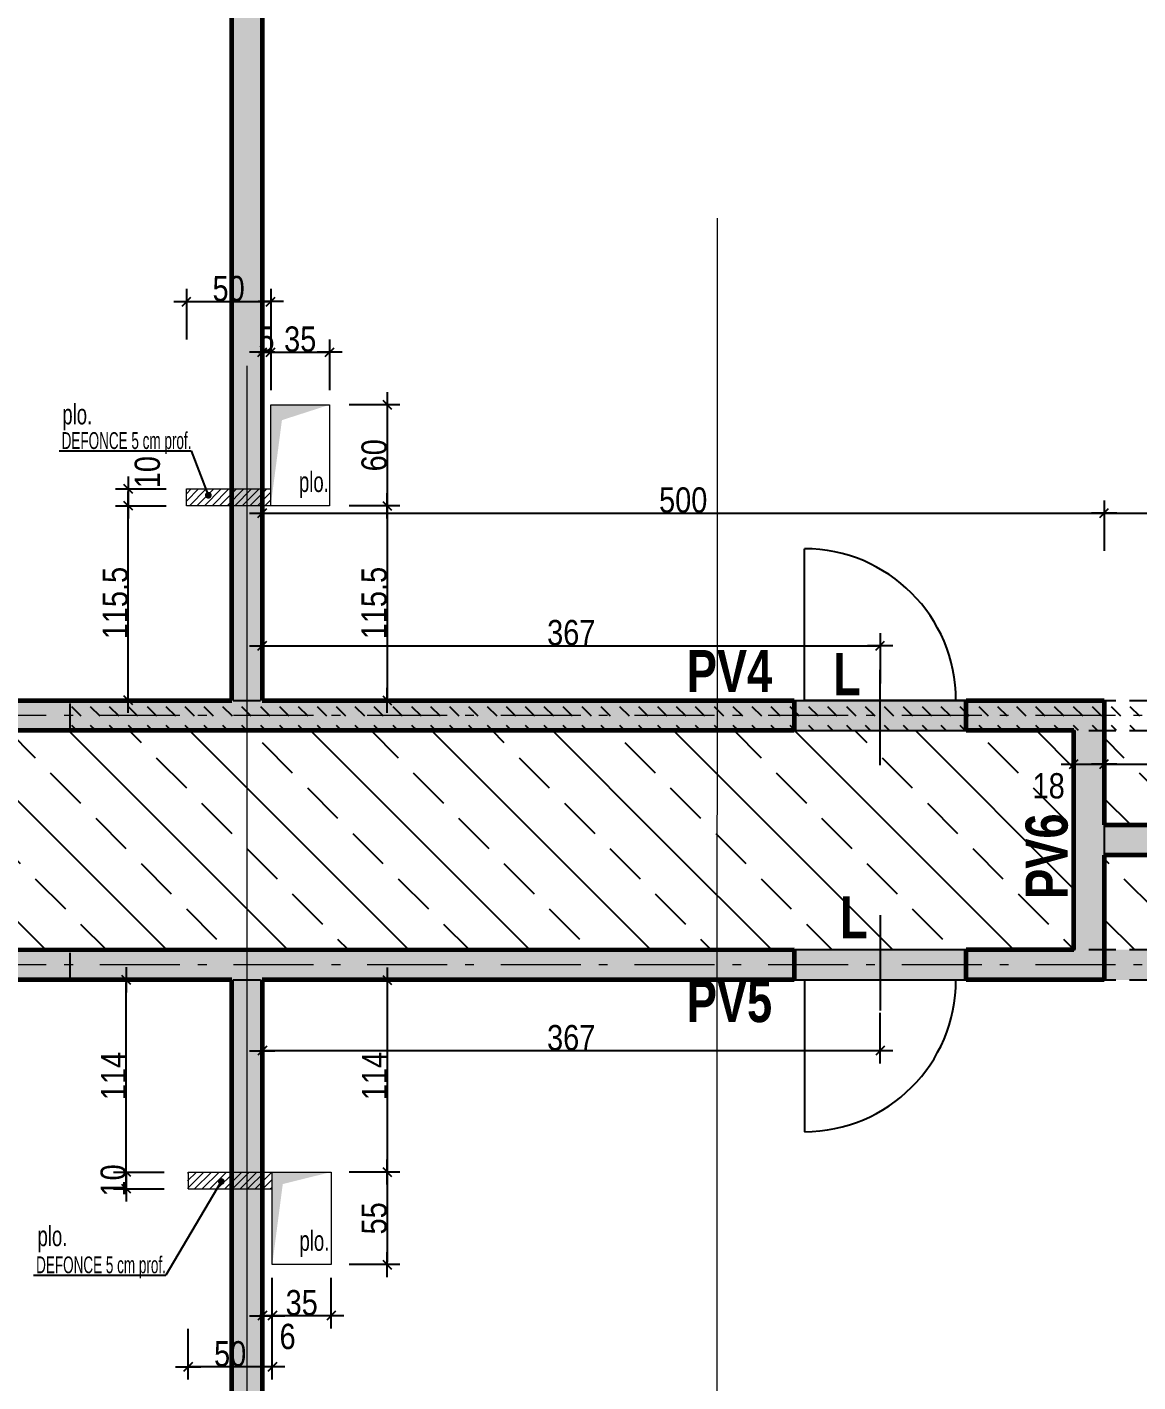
# Model space of a CAD drawing. Header units: centimetres. Extents: x 13865 to 22908, y -23237 to -19037.
# Drawn here: x 20515 to 21175, y -21573 to -20768 of the extents above; entities that cross this region are included whole.
import ezdxf
from ezdxf.enums import TextEntityAlignment as Align

# ---------------------------------------------------------------- set-up
doc = ezdxf.new("R2010")
doc.units = ezdxf.units.CM
doc.header["$LTSCALE"] = 25.4
doc.header["$PDMODE"] = 1
doc.header["$PDSIZE"] = -2
for name, pattern in [('CACHEX2', [19.05, 12.7, -6.35]), ('Style de ligne -6', [1.04164, 0.625, -0.20828, 0.06943, -0.13893]), ('TIRETPTX2', [50.8, 25.4, -12.7, 0, -12.7])]:
    doc.linetypes.add(name, pattern=pattern)
for name, color, linetype in [('01_cote_gen', 4, 'Continuous'), ('01_linteaux', 2, 'Continuous'), ('01_murs_sup', 2, 'CACHEX2'), ('01_poch_murs', 253, 'Continuous'), ('01_poch_poteaux', 250, 'Continuous'), ('01_texte', 230, 'Continuous'), ('AA_COTES', 2, 'Continuous')]:
    doc.layers.add(name, color=color, linetype=linetype)
for name, color, linetype, lineweight in [('01_murs_coup', 5, 'Continuous', 60), ('01_résv', 32, 'Continuous', 9), ('01_tram_axes', 2, 'TIRETPTX2', 9), ('B Général', 7, 'Continuous', 5)]:
    doc.layers.add(name, color=color, linetype=linetype, lineweight=lineweight)
doc.styles.add('ARIAL NA', font='ARIALN.TTF')
doc.styles.add('impact', font='impact.ttf')
doc.styles.add('STYLE2', font='ARIALN.TTF')
doc.dimstyles.new('JB50', dxfattribs={"dimscale": 0.1, "dimtxt": 150, "dimasz": 15, "dimexe": 0.1, "dimexo": 0.1, "dimgap": 0.09, "dimtad": 1, "dimdec": 1, "dimdsep": 46, "dimtxsty": 'STYLE2', "dimblk1": 'BOND_G', "dimblk2": 'BOND_D', "dimsah": 1, "dimcen": 1.5, "dimdle": 0.01, "dimse1": 1, "dimse2": 1, "dimclrd": 4, "dimclre": 2, "dimclrt": 6, "dimazin": 2, "dimtfac": 2.333333, "dimtdec": 1, "dimtix": 1, "dimtmove": 2, "dimatfit": 3, "dimldrblk": 'BOND_G', "dimfxl": 1, "dimtolj": 1, "dimtzin": 0, "dimarcsym": 0})
pattern_1 = [(135, (-19639.6114, -6382.543), (-11.2253202, 9e-16), [7.9375, -7.9375])]

# ---------------------------------------------------------------- blocks, each defined once
blk = doc.blocks.new('BOND_G')
at = {"layer": 'AA_COTES', "color": 0}
for p, q in [((0, -5), (0, 15)), ((5, 0), (-5, 0)), ((1.77, 1.77), (-1.77, -1.77))]:
    blk.add_line(p, q, dxfattribs=at)
blk = doc.blocks.new('BOND_D')
at = {"layer": 'AA_COTES', "color": 0}
for p, q in [((5, 0), (-5, 0)), ((-1.77, -1.77), (1.77, 1.77)), ((0, 5), (0, -15))]:
    blk.add_line(p, q, dxfattribs=at)
blk = doc.blocks.new('*D110')
at = {"layer": '01_cote_gen', "color": 4, "lineweight": -2, "transparency": 16777216}
blk.add_line((20656.08, -21135.67), (21020.03, -21135.67), dxfattribs=at)
at = {"layer": 'Defpoints', "color": 0, "transparency": 16777216}
for p in [(20654.58, -21136.1), (21021.53, -21135.67), (21021.53, -21150)]:
    blk.add_point(p, dxfattribs=at)
at = {"layer": '01_cote_gen', "color": 4, "lineweight": -2, "transparency": 16777216, "xscale": 1.5, "yscale": 1.5, "zscale": 1.5, "rotation": 180}
blk.add_blockref('BOND_G', (20654.58, -21135.67), dxfattribs=at)
at = {"layer": '01_cote_gen', "color": 4, "lineweight": -2, "transparency": 16777216, "xscale": 1.5, "yscale": 1.5, "zscale": 1.5}
blk.add_blockref('BOND_D', (21021.53, -21135.67), dxfattribs=at)
at = {"layer": '01_cote_gen', "color": 6, "transparency": 16777216, "insert": (20838.06, -21128), "char_height": 15, "attachment_point": 5, "style": 'STYLE2'}
blk.add_mtext('\\A1;367', dxfattribs=at)
blk = doc.blocks.new('*D111')
at = {"layer": '01_cote_gen', "color": 4, "lineweight": -2, "transparency": 16777216}
blk.add_line((20656.07, -21056.95), (21153.03, -21056.95), dxfattribs=at)
at = {"layer": 'Defpoints', "color": 0, "transparency": 16777216}
for p in [(21154.53, -21056.95), (20654.57, -21086.15), (21154.53, -21168.1)]:
    blk.add_point(p, dxfattribs=at)
at = {"layer": '01_cote_gen', "color": 4, "lineweight": -2, "transparency": 16777216, "xscale": 1.5, "yscale": 1.5, "zscale": 1.5, "rotation": 180}
blk.add_blockref('BOND_G', (20654.57, -21056.95), dxfattribs=at)
at = {"layer": '01_cote_gen', "color": 4, "lineweight": -2, "transparency": 16777216, "xscale": 1.5, "yscale": 1.5, "zscale": 1.5}
blk.add_blockref('BOND_D', (21154.53, -21056.95), dxfattribs=at)
at = {"layer": '01_cote_gen', "color": 6, "transparency": 16777216, "insert": (20904.55, -21049.28), "char_height": 15, "attachment_point": 5, "style": 'STYLE2'}
blk.add_mtext('\\A1;500', dxfattribs=at)
blk = doc.blocks.new('*D112')
at = {"layer": '01_cote_gen', "color": 4, "lineweight": -2, "transparency": 16777216}
blk.add_line((21156.03, -21056.95), (21462.03, -21056.95), dxfattribs=at)
at = {"layer": 'Defpoints', "color": 0, "transparency": 16777216}
for p in [(21463.53, -21056.95), (21154.53, -21072.77), (21463.53, -21072.77)]:
    blk.add_point(p, dxfattribs=at)
at = {"layer": '01_cote_gen', "color": 4, "lineweight": -2, "transparency": 16777216, "xscale": 1.5, "yscale": 1.5, "zscale": 1.5, "rotation": 180}
blk.add_blockref('BOND_G', (21154.53, -21056.95), dxfattribs=at)
at = {"layer": '01_cote_gen', "color": 4, "lineweight": -2, "transparency": 16777216, "xscale": 1.5, "yscale": 1.5, "zscale": 1.5}
blk.add_blockref('BOND_D', (21463.53, -21056.95), dxfattribs=at)
at = {"layer": '01_cote_gen', "color": 6, "transparency": 16777216, "insert": (21309.03, -21049.28), "char_height": 15, "attachment_point": 5, "style": 'STYLE2'}
blk.add_mtext('\\A1;309', dxfattribs=at)
blk = doc.blocks.new('*D126')
at = {"layer": '01_cote_gen', "color": 4, "lineweight": -2, "transparency": 16777216}
blk.add_line((21020.03, -21376.11), (20656.03, -21376.11), dxfattribs=at)
at = {"layer": 'Defpoints', "color": 0, "transparency": 16777216}
for p in [(21021.53, -21352.25), (20654.53, -21364.52), (20654.53, -21376.11)]:
    blk.add_point(p, dxfattribs=at)
at = {"layer": '01_cote_gen', "color": 4, "lineweight": -2, "transparency": 16777216, "xscale": 1.5, "yscale": 1.5, "zscale": 1.5, "rotation": 180}
blk.add_blockref('BOND_D', (20654.53, -21376.11), dxfattribs=at)
at = {"layer": '01_cote_gen', "color": 4, "lineweight": -2, "transparency": 16777216, "xscale": 1.5, "yscale": 1.5, "zscale": 1.5}
blk.add_blockref('BOND_G', (21021.53, -21376.11), dxfattribs=at)
at = {"layer": '01_cote_gen', "color": 6, "transparency": 16777216, "insert": (20838.03, -21368.44), "char_height": 15, "attachment_point": 5, "style": 'STYLE2'}
blk.add_mtext('\\A1;367', dxfattribs=at)
blk = doc.blocks.new('*D144')
at = {"layer": '01_cote_gen', "color": 4, "lineweight": -2, "transparency": 16777216}
blk.add_line((21340.36, -21169.6), (21340.36, -21240.6), dxfattribs=at)
at = {"layer": 'Defpoints', "color": 0, "transparency": 16777216}
for p in [(21097.16, -21168.1), (21161.91, -21242.1), (21340.36, -21242.1)]:
    blk.add_point(p, dxfattribs=at)
at = {"layer": '01_cote_gen', "color": 4, "lineweight": -2, "transparency": 16777216, "xscale": 1.5, "yscale": 1.5, "zscale": 1.5}
for name, p, rotation in [('BOND_G', (21340.36, -21168.1), 90), ('BOND_D', (21340.36, -21242.1), 270)]:
    blk.add_blockref(name, p, dxfattribs=dict(at, rotation=rotation))
at = {"layer": '01_cote_gen', "color": 6, "transparency": 16777216, "insert": (21332.85, -21205.1), "char_height": 15, "attachment_point": 5, "rotation": 90, "style": 'STYLE2'}
blk.add_mtext('\\A1;74', dxfattribs=at)
blk = doc.blocks.new('*D145')
at = {"layer": '01_cote_gen', "color": 4, "lineweight": -2, "transparency": 16777216}
blk.add_line((21340.36, -21261.6), (21340.36, -21332.6), dxfattribs=at)
at = {"layer": 'Defpoints', "color": 0, "transparency": 16777216}
for p in [(21170.59, -21260.1), (21109.08, -21334.1), (21340.36, -21334.1)]:
    blk.add_point(p, dxfattribs=at)
at = {"layer": '01_cote_gen', "color": 4, "lineweight": -2, "transparency": 16777216, "xscale": 1.5, "yscale": 1.5, "zscale": 1.5}
for name, p, rotation in [('BOND_G', (21340.36, -21260.1), 90), ('BOND_D', (21340.36, -21334.1), 270)]:
    blk.add_blockref(name, p, dxfattribs=dict(at, rotation=rotation))
at = {"layer": '01_cote_gen', "color": 6, "transparency": 16777216, "insert": (21332.85, -21297.1), "char_height": 15, "attachment_point": 5, "rotation": 90, "style": 'STYLE2'}
blk.add_mtext('\\A1;74', dxfattribs=at)
blk = doc.blocks.new('*D179')
at = {"layer": '01_résv', "color": 4, "lineweight": -2, "transparency": 16777216}
blk.add_line((20728.76, -20994.13), (20728.76, -21051.13), dxfattribs=at)
at = {"layer": 'Defpoints', "color": 0, "transparency": 16777216}
for p in [(20694.59, -20992.63), (20694.59, -21052.63), (20728.76, -21052.63)]:
    blk.add_point(p, dxfattribs=at)
at = {"layer": '01_résv', "color": 4, "lineweight": -2, "transparency": 16777216, "xscale": 1.5, "yscale": 1.5, "zscale": 1.5}
for name, p, rotation in [('BOND_G', (20728.76, -20992.63), 90), ('BOND_D', (20728.76, -21052.63), 270)]:
    blk.add_blockref(name, p, dxfattribs=dict(at, rotation=rotation))
at = {"layer": '01_résv', "color": 6, "transparency": 16777216, "insert": (20721.09, -21022.63), "char_height": 15, "attachment_point": 5, "rotation": 90, "style": 'STYLE2'}
blk.add_mtext('\\A1;60', dxfattribs=at)
blk = doc.blocks.new('*D180')
at = {"layer": '01_résv', "color": 4, "lineweight": -2, "transparency": 16777216}
blk.add_line((20728.76, -21054.13), (20728.76, -21166.6), dxfattribs=at)
at = {"layer": 'Defpoints', "color": 0, "transparency": 16777216}
for p in [(20709.66, -21052.63), (20716.14, -21168.1), (20728.76, -21168.1)]:
    blk.add_point(p, dxfattribs=at)
at = {"layer": '01_résv', "color": 4, "lineweight": -2, "transparency": 16777216, "xscale": 1.5, "yscale": 1.5, "zscale": 1.5}
for name, p, rotation in [('BOND_G', (20728.76, -21052.63), 90), ('BOND_D', (20728.76, -21168.1), 270)]:
    blk.add_blockref(name, p, dxfattribs=dict(at, rotation=rotation))
at = {"layer": '01_résv', "color": 6, "transparency": 16777216, "insert": (20721.09, -21110.36), "char_height": 15, "attachment_point": 5, "rotation": 90, "style": 'STYLE2'}
blk.add_mtext('\\A1;115.5', dxfattribs=at)
blk = doc.blocks.new('*D181')
at = {"layer": '01_résv', "color": 4, "lineweight": -2, "transparency": 16777216}
for p, q in [((20653.06, -20961.42), (20651.56, -20961.42)), ((20659.59, -20961.42), (20654.56, -20961.42)), ((20661.09, -20961.42), (20662.59, -20961.42))]:
    blk.add_line(p, q, dxfattribs=at)
at = {"layer": 'Defpoints', "color": 0, "transparency": 16777216}
for p in [(20654.56, -20961.42), (20654.56, -20974.89), (20659.59, -20992.63)]:
    blk.add_point(p, dxfattribs=at)
at = {"layer": '01_résv', "color": 4, "lineweight": -2, "transparency": 16777216, "xscale": 1.5, "yscale": 1.5, "zscale": 1.5}
blk.add_blockref('BOND_D', (20654.56, -20961.42), dxfattribs=at)
at = {"layer": '01_résv', "color": 4, "lineweight": -2, "transparency": 16777216, "xscale": 1.5, "yscale": 1.5, "zscale": 1.5, "rotation": 180}
blk.add_blockref('BOND_G', (20659.59, -20961.42), dxfattribs=at)
at = {"layer": '01_résv', "color": 6, "transparency": 16777216, "insert": (20657.08, -20953.78), "char_height": 15, "attachment_point": 5, "style": 'STYLE2'}
blk.add_mtext('\\A1;5', dxfattribs=at)
blk = doc.blocks.new('*D182')
at = {"layer": '01_résv', "color": 4, "lineweight": -2, "transparency": 16777216}
blk.add_line((20661.09, -20961.42), (20693.09, -20961.42), dxfattribs=at)
at = {"layer": 'Defpoints', "color": 0, "transparency": 16777216}
for p in [(20694.59, -20961.42), (20659.59, -20968.92), (20694.59, -20992.63)]:
    blk.add_point(p, dxfattribs=at)
at = {"layer": '01_résv', "color": 4, "lineweight": -2, "transparency": 16777216, "xscale": 1.5, "yscale": 1.5, "zscale": 1.5, "rotation": 180}
blk.add_blockref('BOND_G', (20659.59, -20961.42), dxfattribs=at)
at = {"layer": '01_résv', "color": 4, "lineweight": -2, "transparency": 16777216, "xscale": 1.5, "yscale": 1.5, "zscale": 1.5}
blk.add_blockref('BOND_D', (20694.59, -20961.42), dxfattribs=at)
at = {"layer": '01_résv', "color": 6, "transparency": 16777216, "insert": (20677.09, -20953.75), "char_height": 15, "attachment_point": 5, "style": 'STYLE2'}
blk.add_mtext('\\A1;35', dxfattribs=at)
blk = doc.blocks.new('*D183')
at = {"layer": '01_résv', "color": 4, "lineweight": -2, "transparency": 16777216}
blk.add_line((20611.09, -20931.41), (20658.09, -20931.41), dxfattribs=at)
at = {"layer": 'Defpoints', "color": 0, "transparency": 16777216}
for p in [(20659.59, -20931.41), (20659.59, -20976.73), (20609.59, -21042.63)]:
    blk.add_point(p, dxfattribs=at)
at = {"layer": '01_résv', "color": 4, "lineweight": -2, "transparency": 16777216, "xscale": 1.5, "yscale": 1.5, "zscale": 1.5, "rotation": 180}
blk.add_blockref('BOND_G', (20609.59, -20931.41), dxfattribs=at)
at = {"layer": '01_résv', "color": 4, "lineweight": -2, "transparency": 16777216, "xscale": 1.5, "yscale": 1.5, "zscale": 1.5}
blk.add_blockref('BOND_D', (20659.59, -20931.41), dxfattribs=at)
at = {"layer": '01_résv', "color": 6, "transparency": 16777216, "insert": (20634.59, -20923.74), "char_height": 15, "attachment_point": 5, "style": 'STYLE2'}
blk.add_mtext('\\A1;50', dxfattribs=at)
blk = doc.blocks.new('*D200')
at = {"layer": '01_résv', "color": 4, "lineweight": -2, "transparency": 16777216}
blk.add_line((20728.76, -21335.6), (20728.76, -21446.59), dxfattribs=at)
at = {"layer": 'Defpoints', "color": 0, "transparency": 16777216}
for p in [(20733.44, -21334.1), (20695.5, -21448.09), (20728.76, -21448.09)]:
    blk.add_point(p, dxfattribs=at)
at = {"layer": '01_résv', "color": 4, "lineweight": -2, "transparency": 16777216, "xscale": 1.5, "yscale": 1.5, "zscale": 1.5}
for name, p, rotation in [('BOND_G', (20728.76, -21334.1), 90), ('BOND_D', (20728.76, -21448.09), 270)]:
    blk.add_blockref(name, p, dxfattribs=dict(at, rotation=rotation))
at = {"layer": '01_résv', "color": 6, "transparency": 16777216, "insert": (20721.22, -21391.1), "char_height": 15, "attachment_point": 5, "rotation": 90, "style": 'STYLE2'}
blk.add_mtext('\\A1;114', dxfattribs=at)
blk = doc.blocks.new('*D201')
at = {"layer": '01_résv', "color": 4, "lineweight": -2, "transparency": 16777216}
blk.add_line((20574.99, -21166.6), (20574.99, -21054.13), dxfattribs=at)
at = {"layer": 'Defpoints', "color": 0, "transparency": 16777216}
for p in [(20574.99, -21052.63), (20609.59, -21052.63), (20577.38, -21168.1)]:
    blk.add_point(p, dxfattribs=at)
at = {"layer": '01_résv', "color": 4, "lineweight": -2, "transparency": 16777216, "xscale": 1.5, "yscale": 1.5, "zscale": 1.5}
for name, p, rotation in [('BOND_D', (20574.99, -21052.63), 90), ('BOND_G', (20574.99, -21168.1), 270)]:
    blk.add_blockref(name, p, dxfattribs=dict(at, rotation=rotation))
at = {"layer": '01_résv', "color": 6, "transparency": 16777216, "insert": (20567.32, -21110.36), "char_height": 15, "attachment_point": 5, "rotation": 90, "style": 'STYLE2'}
blk.add_mtext('\\A1;115.5', dxfattribs=at)
blk = doc.blocks.new('*D202')
at = {"layer": '01_résv', "color": 4, "lineweight": -2, "transparency": 16777216}
blk.add_line((20574.99, -21051.13), (20574.99, -21044.13), dxfattribs=at)
at = {"layer": 'Defpoints', "color": 0, "transparency": 16777216}
for p in [(20574.99, -21042.63), (20609.59, -21042.63), (20592.03, -21052.63)]:
    blk.add_point(p, dxfattribs=at)
at = {"layer": '01_résv', "color": 4, "lineweight": -2, "transparency": 16777216, "xscale": 1.5, "yscale": 1.5, "zscale": 1.5}
for name, p, rotation in [('BOND_D', (20574.99, -21042.63), 90), ('BOND_G', (20574.99, -21052.63), 270)]:
    blk.add_blockref(name, p, dxfattribs=dict(at, rotation=rotation))
at = {"layer": '01_résv', "color": 6, "transparency": 16777216, "insert": (20586.4, -21032.64), "char_height": 15, "attachment_point": 5, "rotation": 90, "style": 'STYLE2'}
blk.add_mtext('\\A1;10', dxfattribs=at)
blk = doc.blocks.new('*D204')
at = {"layer": '01_résv', "color": 4, "lineweight": -2, "transparency": 16777216}
blk.add_line((20728.76, -21449.59), (20728.76, -21501.59), dxfattribs=at)
at = {"layer": 'Defpoints', "color": 0, "transparency": 16777216}
for p in [(20715.63, -21448.09), (20695.5, -21503.09), (20728.76, -21503.09)]:
    blk.add_point(p, dxfattribs=at)
at = {"layer": '01_résv', "color": 4, "lineweight": -2, "transparency": 16777216, "xscale": 1.5, "yscale": 1.5, "zscale": 1.5}
for name, p, rotation in [('BOND_G', (20728.76, -21448.09), 90), ('BOND_D', (20728.76, -21503.09), 270)]:
    blk.add_blockref(name, p, dxfattribs=dict(at, rotation=rotation))
at = {"layer": '01_résv', "color": 6, "transparency": 16777216, "insert": (20721.12, -21475.59), "char_height": 15, "attachment_point": 5, "rotation": 90, "style": 'STYLE2'}
blk.add_mtext('\\A1;55', dxfattribs=at)
blk = doc.blocks.new('*D205')
at = {"layer": '01_résv', "color": 4, "lineweight": -2, "transparency": 16777216}
for p, q in [((20573.81, -21446.59), (20573.81, -21445.09)), ((20573.81, -21448.09), (20573.81, -21458.09)), ((20573.81, -21459.59), (20573.81, -21461.09))]:
    blk.add_line(p, q, dxfattribs=at)
at = {"layer": 'Defpoints', "color": 0, "transparency": 16777216}
for p in [(20610.5, -21448.09), (20573.81, -21458.09), (20610.5, -21458.09)]:
    blk.add_point(p, dxfattribs=at)
at = {"layer": '01_résv', "color": 4, "lineweight": -2, "transparency": 16777216, "xscale": 1.5, "yscale": 1.5, "zscale": 1.5}
for name, p, rotation in [('BOND_G', (20573.81, -21448.09), 270), ('BOND_D', (20573.81, -21458.09), 90)]:
    blk.add_blockref(name, p, dxfattribs=dict(at, rotation=rotation))
at = {"layer": '01_résv', "color": 6, "transparency": 16777216, "insert": (20566.14, -21453.09), "char_height": 15, "attachment_point": 5, "rotation": 90, "style": 'STYLE2'}
blk.add_mtext('\\A1;10', dxfattribs=at)
blk = doc.blocks.new('*D206')
at = {"layer": '01_résv', "color": 4, "lineweight": -2, "transparency": 16777216}
blk.add_line((20573.81, -21446.59), (20573.81, -21335.59), dxfattribs=at)
at = {"layer": 'Defpoints', "color": 0, "transparency": 16777216}
for p in [(20573.81, -21334.09), (20592.27, -21334.09), (20581.31, -21448.09)]:
    blk.add_point(p, dxfattribs=at)
at = {"layer": '01_résv', "color": 4, "lineweight": -2, "transparency": 16777216, "xscale": 1.5, "yscale": 1.5, "zscale": 1.5}
for name, p, rotation in [('BOND_D', (20573.81, -21334.09), 90), ('BOND_G', (20573.81, -21448.09), 270)]:
    blk.add_blockref(name, p, dxfattribs=dict(at, rotation=rotation))
at = {"layer": '01_résv', "color": 6, "transparency": 16777216, "insert": (20566.27, -21391.09), "char_height": 15, "attachment_point": 5, "rotation": 90, "style": 'STYLE2'}
blk.add_mtext('\\A1;114', dxfattribs=at)
blk = doc.blocks.new('*D207')
at = {"layer": '01_résv', "color": 4, "lineweight": -2, "transparency": 16777216}
blk.add_line((20659, -21533.42), (20656.03, -21533.42), dxfattribs=at)
at = {"layer": 'Defpoints', "color": 0, "transparency": 16777216}
for p in [(20654.53, -21503.09), (20660.5, -21503.09), (20654.53, -21533.42)]:
    blk.add_point(p, dxfattribs=at)
at = {"layer": '01_résv', "color": 4, "lineweight": -2, "transparency": 16777216, "xscale": 1.5, "yscale": 1.5, "zscale": 1.5, "rotation": 180}
blk.add_blockref('BOND_D', (20654.53, -21533.42), dxfattribs=at)
at = {"layer": '01_résv', "color": 4, "lineweight": -2, "transparency": 16777216, "xscale": 1.5, "yscale": 1.5, "zscale": 1.5}
blk.add_blockref('BOND_G', (20660.5, -21533.42), dxfattribs=at)
at = {"layer": '01_résv', "color": 6, "transparency": 16777216, "insert": (20669.61, -21545.81), "char_height": 15, "attachment_point": 5, "style": 'STYLE2'}
blk.add_mtext('\\A1;6', dxfattribs=at)
blk = doc.blocks.new('*D208')
at = {"layer": '01_résv', "color": 4, "lineweight": -2, "transparency": 16777216}
blk.add_line((20694, -21533.42), (20662, -21533.42), dxfattribs=at)
at = {"layer": 'Defpoints', "color": 0, "transparency": 16777216}
for p in [(20660.5, -21503.09), (20695.5, -21503.09), (20660.5, -21533.42)]:
    blk.add_point(p, dxfattribs=at)
at = {"layer": '01_résv', "color": 4, "lineweight": -2, "transparency": 16777216, "xscale": 1.5, "yscale": 1.5, "zscale": 1.5, "rotation": 180}
blk.add_blockref('BOND_D', (20660.5, -21533.42), dxfattribs=at)
at = {"layer": '01_résv', "color": 4, "lineweight": -2, "transparency": 16777216, "xscale": 1.5, "yscale": 1.5, "zscale": 1.5}
blk.add_blockref('BOND_G', (20695.5, -21533.42), dxfattribs=at)
at = {"layer": '01_résv', "color": 6, "transparency": 16777216, "insert": (20678, -21525.76), "char_height": 15, "attachment_point": 5, "style": 'STYLE2'}
blk.add_mtext('\\A1;35', dxfattribs=at)
blk = doc.blocks.new('*D209')
at = {"layer": '01_résv', "color": 4, "lineweight": -2, "transparency": 16777216}
blk.add_line((20659, -21563.77), (20612, -21563.77), dxfattribs=at)
at = {"layer": 'Defpoints', "color": 0, "transparency": 16777216}
for p in [(20610.5, -21458.09), (20660.5, -21503.09), (20610.5, -21563.77)]:
    blk.add_point(p, dxfattribs=at)
at = {"layer": '01_résv', "color": 4, "lineweight": -2, "transparency": 16777216, "xscale": 1.5, "yscale": 1.5, "zscale": 1.5, "rotation": 180}
blk.add_blockref('BOND_D', (20610.5, -21563.77), dxfattribs=at)
at = {"layer": '01_résv', "color": 4, "lineweight": -2, "transparency": 16777216, "xscale": 1.5, "yscale": 1.5, "zscale": 1.5}
blk.add_blockref('BOND_G', (20660.5, -21563.77), dxfattribs=at)
at = {"layer": '01_résv', "color": 6, "transparency": 16777216, "insert": (20635.5, -21556.1), "char_height": 15, "attachment_point": 5, "style": 'STYLE2'}
blk.add_mtext('\\A1;50', dxfattribs=at)
blk = doc.blocks.new('*D384')
at = {"layer": '01_cote_gen', "color": 4, "lineweight": -2, "transparency": 16777216}
blk.add_line((21138.03, -21205.96), (21153.03, -21205.96), dxfattribs=at)
at = {"layer": 'Defpoints', "color": 0, "transparency": 16777216}
for p in [(21154.53, -21205.96), (21136.53, -21215.48), (21154.53, -21215.48)]:
    blk.add_point(p, dxfattribs=at)
at = {"layer": '01_cote_gen', "color": 4, "lineweight": -2, "transparency": 16777216, "xscale": 1.5, "yscale": 1.5, "zscale": 1.5, "rotation": 180}
blk.add_blockref('BOND_G', (21136.53, -21205.96), dxfattribs=at)
at = {"layer": '01_cote_gen', "color": 4, "lineweight": -2, "transparency": 16777216, "xscale": 1.5, "yscale": 1.5, "zscale": 1.5}
blk.add_blockref('BOND_D', (21154.53, -21205.96), dxfattribs=at)
at = {"layer": '01_cote_gen', "color": 6, "transparency": 16777216, "insert": (21121.6, -21218.93), "char_height": 15, "attachment_point": 5, "style": 'STYLE2'}
blk.add_mtext('\\A1;18', dxfattribs=at)
blk = doc.blocks.new('*D385')
at = {"layer": '01_cote_gen', "color": 4, "lineweight": -2, "transparency": 16777216}
blk.add_line((21156.03, -21205.96), (21462.03, -21205.96), dxfattribs=at)
at = {"layer": 'Defpoints', "color": 0, "transparency": 16777216}
for p in [(21463.53, -21205.96), (21154.53, -21213.46), (21463.53, -21213.46)]:
    blk.add_point(p, dxfattribs=at)
at = {"layer": '01_cote_gen', "color": 4, "lineweight": -2, "transparency": 16777216, "xscale": 1.5, "yscale": 1.5, "zscale": 1.5, "rotation": 180}
blk.add_blockref('BOND_G', (21154.53, -21205.96), dxfattribs=at)
at = {"layer": '01_cote_gen', "color": 4, "lineweight": -2, "transparency": 16777216, "xscale": 1.5, "yscale": 1.5, "zscale": 1.5}
blk.add_blockref('BOND_D', (21463.53, -21205.96), dxfattribs=at)
at = {"layer": '01_cote_gen', "color": 6, "transparency": 16777216, "insert": (21278.88, -21197.86), "char_height": 15, "attachment_point": 5, "style": 'STYLE2'}
blk.add_mtext('\\A1;309', dxfattribs=at)

msp = doc.modelspace()

# ---------------------------------------------------------------- hatches: boundary and pattern name
at = {"layer": '01_murs_sup'}
h = msp.add_hatch(dxfattribs=at)
h.set_pattern_fill('DASH', color=256, scale=2.5, angle=135)
h.set_pattern_definition(pattern_1)
h.paths.add_polyline_path([(21479.53, -20788.1), (21463.53, -20788.1), (21463.53, -20921.1), (21479.53, -20921.1)])
h.paths.add_polyline_path([(21479.53, -21021.1), (21463.53, -21021.1), (21463.53, -21168.1), (20540.53, -21168.1), (20540.53, -21186.1), (21463.53, -21186.1), (21479.53, -21186.1)])
h = msp.add_hatch(dxfattribs=at)
h.set_pattern_fill('DASH', color=256, scale=2.5, angle=135)
h.set_pattern_definition(pattern_1)
h.paths.add_polyline_path([(21237.53, -21927.1), (21083.53, -21927.1), (21083.53, -21943.1), (21237.53, -21943.1)], flags=17)
h.paths.add_polyline_path([(20883.53, -21927.1), (20687.53, -21927.1), (20687.53, -21943.1), (20883.53, -21943.1)], flags=17)
h.paths.add_polyline_path([(20587.53, -21927.1), (20387.53, -21927.1), (20387.53, -21943.1), (20587.53, -21943.1)])
h.paths.add_polyline_path([(20287.53, -21927.1), (20074.53, -21927.1), (20074.53, -21334.1), (20438.53, -21334.1), (20438.53, -21316.1), (20058.53, -21316.1), (20058.53, -21943.1), (20287.53, -21943.1)])
h.paths.add_polyline_path([(20056.53, -21316.1), (19511.53, -21316.1), (19511.53, -21334.1), (20040.53, -21334.1), (20040.53, -21927.1), (19937.53, -21927.1), (19937.53, -21943.1), (20040.53, -21943.1), (20040.53, -22143.1), (20056.53, -22143.1)])
h.paths.add_polyline_path([(19737.53, -21927.1), (19587.53, -21927.1), (19587.53, -21943.1), (19737.53, -21943.1)], flags=17)
h.paths.add_polyline_path([(19487.53, -21927.1), (19357.53, -21927.1), (19357.53, -21943.1), (19487.53, -21943.1)])
h.paths.add_polyline_path([(19257.53, -21927.1), (19051.53, -21927.1), (19051.53, -21334.1), (19409.53, -21334.1), (19409.53, -21316.1), (19033.53, -21316.1), (19033.53, -22151.1), (19049.53, -22151.1), (19049.53, -21943.1), (19257.53, -21943.1)])
h.paths.add_polyline_path([(21479.53, -21814.11), (21463.53, -21814.11), (21463.53, -21927.1), (21337.53, -21927.1), (21337.53, -21943.1), (21479.53, -21943.1)])
h.paths.add_polyline_path([(21463.53, -21474.11), (21479.53, -21474.11), (21479.53, -21289.1), (21463.53, -21289.1), (21463.53, -21316.1), (20540.53, -21316.1), (20540.53, -21334.1), (21463.53, -21334.1)])
h.paths.add_polyline_path([(21479.53, -21574.11), (21463.53, -21574.11), (21463.53, -21714.11), (21479.53, -21714.11)])
at = {"layer": '01_poch_murs'}
h = msp.add_hatch(color=256, dxfattribs=at)
h.dxf.hatch_style = 1
h.paths.add_polyline_path([(19810.54, -20559.1), (19631.54, -20559.1), (19631.54, -20575.1), (19810.54, -20575.1)], flags=17)
h.paths.add_polyline_path([(20056.53, -20559.1), (19910.54, -20559.1), (19910.54, -20575.1), (20040.53, -20575.1), (20040.53, -21168.1), (19384.54, -21168.1), (19384.54, -21186.05), (20056.53, -21186.1)])
h.paths.add_polyline_path([(20190.54, -20559.1), (20058.53, -20559.1), (20058.53, -21186.1), (20322.58, -21186.05), (20322.58, -21168.1), (20074.53, -21168.1), (20074.53, -20575.1), (20190.54, -20575.1)])
h.paths.add_polyline_path([(20750.54, -20559.1), (20490.54, -20559.1), (20490.54, -20575.1), (20636.54, -20575.1), (20636.54, -21168.1), (20424.58, -21168.1), (20424.58, -21186.1), (20970.53, -21186.1), (20970.53, -21168.1), (20654.58, -21168.1), (20654.5, -20575.1), (20750.54, -20575.1)])
h.paths.add_polyline_path([(21010.53, -20559.1), (20850.54, -20559.1), (20850.54, -20575.1), (21010.53, -20575.1)])
h.paths.add_polyline_path([(21479.53, -20559.1), (21310.53, -20559.1), (21310.53, -20575.1), (21463.53, -20575.1), (21463.53, -20688.1), (21479.53, -20688.1)])
h.paths.add_polyline_path([(21479.53, -20788.1), (21463.53, -20788.1), (21463.53, -21242.1), (21154.53, -21242.1), (21154.53, -21260.1), (21463.53, -21260.1), (21463.53, -21714.11), (21479.53, -21714.11)])
h.paths.add_polyline_path([(19691.56, -21316.15), (19242.64, -21316.15), (19242.64, -21334.1), (19460.54, -21334.1), (19460.54, -21927.1), (19357.53, -21927.1), (19357.53, -21943.1), (19637.54, -21943.1), (19637.54, -21927.1), (19478.54, -21927.1), (19478.54, -21334.1), (19691.56, -21334.05)])
h.paths.add_polyline_path([(20056.53, -21316.1), (19793.56, -21316.1), (19793.56, -21334.05), (20040.53, -21334.1), (20040.53, -21927.1), (19937.53, -21927.1), (19937.53, -21943.1), (20056.53, -21943.1)])
h.paths.add_polyline_path([(20322.53, -21316.1), (20058.53, -21316.1), (20058.53, -21943.1), (20187.53, -21943.1), (20187.53, -21927.1), (20074.53, -21927.1), (20074.53, -21334.1), (20322.53, -21334.1)])
h.paths.add_polyline_path([(20970.53, -21316.1), (20424.53, -21316.15), (20424.53, -21334.05), (20636.53, -21334.1), (20636.53, -21927.1), (20487.53, -21927.1), (20487.53, -21943.1), (20783.53, -21943.1), (20783.53, -21927.1), (20654.53, -21927.1), (20654.53, -21333.97), (20970.53, -21333.97)])
h.paths.add_polyline_path([(21237.53, -21927.1), (21083.53, -21927.1), (21083.53, -21943.1), (21237.53, -21943.1)])
h.paths.add_polyline_path([(21479.53, -21814.11), (21463.53, -21814.11), (21463.53, -21927.1), (21337.53, -21927.1), (21337.53, -21943.1), (21479.53, -21943.1)])
h = msp.add_hatch(dxfattribs=at)
h.set_pattern_fill('ANSI33', color=256, scale=8, angle=90)
h.paths.add_polyline_path([(20894.49, -21186.1), (20424.58, -21186.1), (20263.08, -21186.1), (20263.08, -21316.1), (20438.53, -21316.1), (20540.53, -21316.1), (20540.53, -21316.1), (20894.49, -21316.1)])
h = msp.add_hatch(dxfattribs=at)
h.set_pattern_fill('ANSI33', color=256, scale=8, angle=90)
h.paths.add_polyline_path([(21136.53, -21186.1), (21072.53, -21186.05), (20970.53, -21186.1), (20894.49, -21186.1), (20894.49, -21316.1), (21136.53, -21316.1)])
h.paths.add_polyline_path([(21463.53, -21186.1), (21154.53, -21186.1), (21154.53, -21242.1), (21463.53, -21242.1)])
h.paths.add_polyline_path([(21463.53, -21260.1), (21154.53, -21260.1), (21154.53, -21316.1), (21463.53, -21316.1)])
h.paths.add_polyline_path([(20994.52, -21316.56), (21024.63, -21316.56), (21024.63, -21279.04), (20994.52, -21279.04)], flags=9)
at = {"layer": '01_poch_poteaux'}
h = msp.add_hatch(color=256, dxfattribs=at)
h.dxf.hatch_style = 1
h.paths.add_polyline_path([(20970.53, -21168.1), (20654.58, -21168.1), (20636.54, -21168.1), (20636.54, -21168.1), (20540.53, -21168.1), (20540.53, -21177.1), (20970.53, -21177.1)])
h.paths.add_polyline_path([(20970.53, -21177.1), (20540.53, -21177.1), (20540.53, -21186.1), (20970.53, -21186.1)])
h.paths.add_polyline_path([(21021.53, -21168.1), (20970.53, -21168.1), (20970.53, -21177.1), (21021.53, -21177.1)])
h.paths.add_polyline_path([(21021.53, -21177.1), (20970.53, -21177.1), (20970.53, -21186.1), (21021.53, -21186.1)])
h.paths.add_polyline_path([(20820.04, -21143.54), (20856.21, -21143.54), (20856.21, -21112.31), (20820.04, -21112.31)], flags=9)
h.paths.add_polyline_path([(20886.55, -21064.82), (20922.72, -21064.82), (20922.72, -21033.59), (20886.55, -21033.59)], flags=9)
h.paths.add_polyline_path([(21291, -21064.82), (21327.17, -21064.82), (21327.17, -21033.59), (21291, -21033.59)], flags=9)
h.paths.add_polyline_path([(21399.65, -20602.63), (21399.65, -20576.02), (21368.42, -20576.02), (21368.42, -20602.63)], flags=9)
h.paths.add_polyline_path([(21377.47, -20926.58), (21377.47, -20890.41), (21346.24, -20890.41), (21346.24, -20926.58)], flags=9)
h.paths.add_polyline_path([(20736.63, -21035.82), (20736.63, -21009.2), (20705.4, -21009.2), (20705.4, -21035.82)], flags=9)
h.paths.add_polyline_path([(20736.63, -21136.18), (20736.63, -21085.67), (20705.4, -21085.67), (20705.4, -21136.18)], flags=9)
h.paths.add_polyline_path([(20648.56, -20969.31), (20665.62, -20969.31), (20665.62, -20938.09), (20648.56, -20938.09)], flags=9)
h.paths.add_polyline_path([(20663.8, -20969.28), (20690.42, -20969.28), (20690.42, -20938.05), (20663.8, -20938.05)], flags=9)
h.paths.add_polyline_path([(21440.41, -20617.72), (21467.03, -20617.72), (21467.03, -20586.49), (21440.41, -20586.49)], flags=9)
h.paths.add_polyline_path([(21467.29, -20760.73), (21467.29, -20724.16), (21429.79, -20724.16), (21429.79, -20760.73)], flags=9)
h.paths.add_polyline_path([(20990.5, -21172.16), (21020.62, -21172.16), (21020.62, -21134.64), (20990.5, -21134.64)], flags=9)
h.paths.add_polyline_path([(20818.2, -20593.12), (20864.83, -20593.12), (20864.83, -20574.74), (20818.2, -20574.74)], flags=9)
h.paths.add_polyline_path([(21280.43, -20593.16), (21311.1, -20593.16), (21311.1, -20574.53), (21280.43, -20574.53)], flags=9)
h.paths.add_polyline_path([(20747.6, -20604.18), (20773, -20604.18), (20773, -20581.18), (20747.6, -20581.18)], flags=9)
h.paths.add_polyline_path([(20763.06, -20632.44), (20794.25, -20632.44), (20794.25, -20614.06), (20763.06, -20614.06)], flags=9)
h.paths.add_polyline_path([(20748.2, -20615.47), (20781.57, -20615.47), (20781.57, -20596.09), (20748.2, -20596.09)], flags=9)
h.paths.add_polyline_path([(20749.06, -20632.24), (20767.91, -20632.24), (20767.91, -20614.24), (20749.06, -20614.24)], flags=9)
h = msp.add_hatch(color=256, dxfattribs=at)
h.dxf.hatch_style = 1
h.paths.add_polyline_path([(20970.55, -21316.11), (20654.6, -21316.11), (20636.55, -21316.11), (20636.55, -21316.11), (20540.55, -21316.11), (20540.55, -21325.11), (20970.55, -21325.11)])
h.paths.add_polyline_path([(20970.55, -21325.11), (20540.55, -21325.11), (20540.55, -21334.11), (20970.55, -21334.11)])
h.paths.add_polyline_path([(21021.55, -21316.11), (20970.55, -21316.11), (20970.55, -21325.11), (21021.55, -21325.11)])
h.paths.add_polyline_path([(21021.55, -21325.11), (20970.55, -21325.11), (20970.55, -21334.11), (21021.55, -21334.11)])
h.paths.add_polyline_path([(20820.05, -21291.54), (20856.22, -21291.54), (20856.22, -21260.32), (20820.05, -21260.32)], flags=9)
h.paths.add_polyline_path([(20886.56, -21212.82), (20922.73, -21212.82), (20922.73, -21181.6), (20886.56, -21181.6)], flags=9)
h.paths.add_polyline_path([(21291.01, -21212.82), (21327.18, -21212.82), (21327.18, -21181.6), (21291.01, -21181.6)], flags=9)
h.paths.add_polyline_path([(21399.66, -20750.64), (21399.66, -20724.03), (21368.43, -20724.03), (21368.43, -20750.64)], flags=9)
h.paths.add_polyline_path([(21377.48, -21074.59), (21377.48, -21038.42), (21346.25, -21038.42), (21346.25, -21074.59)], flags=9)
h.paths.add_polyline_path([(20736.64, -21183.82), (20736.64, -21157.21), (20705.41, -21157.21), (20705.41, -21183.82)], flags=9)
h.paths.add_polyline_path([(20736.64, -21284.19), (20736.64, -21233.68), (20705.41, -21233.68), (20705.41, -21284.19)], flags=9)
h.paths.add_polyline_path([(20648.58, -21117.32), (20665.63, -21117.32), (20665.63, -21086.09), (20648.58, -21086.09)], flags=9)
h.paths.add_polyline_path([(20663.82, -21117.29), (20690.43, -21117.29), (20690.43, -21086.06), (20663.82, -21086.06)], flags=9)
h.paths.add_polyline_path([(21440.43, -20765.72), (21467.04, -20765.72), (21467.04, -20734.5), (21440.43, -20734.5)], flags=9)
h.paths.add_polyline_path([(21467.3, -20908.74), (21467.3, -20872.17), (21429.8, -20872.17), (21429.8, -20908.74)], flags=9)
h.paths.add_polyline_path([(20990.52, -21320.17), (21020.63, -21320.17), (21020.63, -21282.65), (20990.52, -21282.65)], flags=9)
h.paths.add_polyline_path([(20818.21, -20741.13), (20864.85, -20741.13), (20864.85, -20722.75), (20818.21, -20722.75)], flags=9)
h.paths.add_polyline_path([(21280.45, -20741.17), (21311.11, -20741.17), (21311.11, -20722.54), (21280.45, -20722.54)], flags=9)
h.paths.add_polyline_path([(20747.62, -20752.19), (20773.01, -20752.19), (20773.01, -20729.19), (20747.62, -20729.19)], flags=9)
h.paths.add_polyline_path([(20763.07, -20780.45), (20794.26, -20780.45), (20794.26, -20762.07), (20763.07, -20762.07)], flags=9)
h.paths.add_polyline_path([(20748.22, -20763.48), (20781.59, -20763.48), (20781.59, -20744.09), (20748.22, -20744.09)], flags=9)
h.paths.add_polyline_path([(20749.08, -20780.25), (20767.92, -20780.25), (20767.92, -20762.25), (20749.08, -20762.25)], flags=9)
h = msp.add_hatch(color=256, dxfattribs=at)
h.dxf.hatch_style = 1
h.paths.add_polyline_path([(21021.53, -21168.1), (20970.53, -21168.1), (20970.53, -21177.1), (21021.53, -21177.1)])
h = msp.add_hatch(color=256, dxfattribs=at)
h.dxf.hatch_style = 1
h.paths.add_polyline_path([(21154.53, -21168.1), (21072.53, -21168.1), (21072.53, -21177.1), (21154.53, -21177.1)], flags=17)
h.paths.add_polyline_path([(21154.53, -21168.1), (20976.53, -21168.1), (20970.53, -21168.1), (20970.53, -21186.1), (21154.53, -21186.1)])
h = msp.add_hatch(color=256, dxfattribs=at)
h.dxf.hatch_style = 1
h.paths.add_polyline_path([(21154.53, -21168.1), (21072.53, -21168.1), (21072.53, -21177.1), (21154.53, -21177.1)])
h = msp.add_hatch(color=256, dxfattribs=at)
h.dxf.hatch_style = 1
h.paths.add_polyline_path([(21154.53, -21242.1), (21154.53, -21186.1), (21136.53, -21186.1), (21136.53, -21316.1), (21154.53, -21316.1), (21154.53, -21260.1)])
h = msp.add_hatch(color=256, dxfattribs=at)
h.dxf.hatch_style = 1
h.paths.add_polyline_path([(21154.55, -21316.11), (21072.55, -21316.11), (21072.55, -21325.11), (21154.55, -21325.11)], flags=17)
h.paths.add_polyline_path([(21154.55, -21316.11), (20976.55, -21316.11), (20970.55, -21316.11), (20970.55, -21334.11), (21154.55, -21334.11)])
h = msp.add_hatch(color=256, dxfattribs=at)
h.dxf.hatch_style = 1
h.paths.add_polyline_path([(21154.55, -21316.11), (21072.55, -21316.11), (21072.55, -21325.11), (21154.55, -21325.11)])
at = {"layer": '01_résv'}
h = msp.add_hatch(dxfattribs=at)
h.set_pattern_fill('ANSI31', color=256)
h.paths.add_polyline_path([(20636.54, -21042.63), (20609.69, -21042.63), (20609.69, -21052.63), (20636.54, -21052.63)])
h.paths.add_polyline_path([(20654.57, -21042.63), (20636.54, -21042.63), (20636.54, -21052.63), (20654.57, -21052.63)])
h.paths.add_polyline_path([(20659.69, -21042.63), (20654.57, -21042.63), (20654.57, -21052.63), (20659.69, -21052.63)])
h = msp.add_hatch(dxfattribs=at)
h.set_pattern_fill('ANSI31', color=256)
h.paths.add_polyline_path([(20636.53, -21448.09), (20610.2, -21448.09), (20610.2, -21458.09), (20636.53, -21458.09)])
h.paths.add_polyline_path([(20654.53, -21448.09), (20636.53, -21448.09), (20636.53, -21458.09), (20654.53, -21458.09)])
h.paths.add_polyline_path([(20660.2, -21448.09), (20654.53, -21448.09), (20654.53, -21458.09), (20660.2, -21458.09)])

# ---------------------------------------------------------------- linework, layer by layer
at = {"layer": '01_linteaux', "ltscale": 200}
for p, q in [((20976.53, -21168.1), (20976.53, -21078.1)), ((21021.53, -21206.58), (21021.53, -21150)), ((20970.53, -21168.1), (21072.53, -21168.1)), ((20970.53, -21186.1), (21072.53, -21186.1)), ((21021.53, -21295.66), (21021.53, -21352.25)), ((20970.53, -21316.1), (21072.53, -21316.1)), ((20970.53, -21333.97), (21072.53, -21334.05)), ((20976.53, -21334.15), (20976.53, -21424.15))]:
    msp.add_line(p, q, dxfattribs=at)
for centre, start, end in [((20976.53, -21168.1), 360, 90), ((20976.53, -21334.15), 270, 0)]:
    msp.add_arc(centre, 90, start, end, dxfattribs=at)
at = {"layer": '01_murs_coup'}
for p, q in [((20636.54, -21168.1), (20636.54, -20575.1)), ((20654.5, -20575.1), (20654.58, -21168.1)), ((20424.58, -21168.1), (20636.54, -21168.1)), ((20654.58, -21168.1), (20970.53, -21168.1)), ((20970.53, -21168.1), (20970.53, -21186.1)), ((21072.53, -21186.05), (21072.53, -21168.1)), ((21072.53, -21168.1), (21154.53, -21168.1)), ((21154.53, -21168.1), (21154.53, -21242.1)), ((20970.53, -21186.1), (20424.58, -21186.1)), ((21136.53, -21186.1), (21072.53, -21186.05)), ((21136.53, -21316.1), (21136.53, -21186.1)), ((21154.53, -21242.1), (21463.53, -21242.1)), ((21463.53, -21260.1), (21154.53, -21260.1)), ((21154.53, -21260.1), (21154.53, -21334.1)), ((20424.53, -21316.15), (20970.53, -21316.1)), ((20970.53, -21316.1), (20970.53, -21333.97)), ((21072.53, -21334.05), (21072.53, -21316.1)), ((21072.53, -21316.1), (21136.53, -21316.1)), ((20636.53, -21334.1), (20424.53, -21334.05)), ((20636.53, -21927.1), (20636.53, -21334.1)), ((20970.53, -21333.97), (20654.53, -21333.97)), ((20654.53, -21333.97), (20654.53, -21927.1)), ((21154.53, -21334.1), (21072.53, -21334.05))]:
    msp.add_line(p, q, dxfattribs=at)
at = {"layer": '01_murs_sup', "ltscale": 0.05}
for p, q in [((20540.53, -21168.1), (21463.53, -21168.1)), ((20540.53, -21168.1), (21463.53, -21168.1)), ((20540.53, -21186.1), (20540.53, -21168.1)), ((20540.53, -21186.1), (21463.53, -21186.1)), ((20540.53, -21186.1), (21463.53, -21186.1)), ((20540.53, -21316.1), (21463.53, -21316.1)), ((20540.53, -21316.1), (21463.53, -21316.1)), ((20540.53, -21334.1), (20540.53, -21316.1)), ((20540.53, -21334.1), (21463.53, -21334.1)), ((20540.53, -21334.1), (21463.53, -21334.1))]:
    msp.add_line(p, q, dxfattribs=at)
at = {"layer": '01_poch_poteaux'}
for p, q in [((21154.53, -21168.1), (20976.53, -21168.1)), ((21154.53, -21242.1), (21154.53, -21260.1))]:
    msp.add_line(p, q, dxfattribs=at)
at = {"layer": '01_résv'}
for p, q in [((20659.59, -21052.63), (20659.59, -20992.63)), ((20659.59, -20992.63), (20694.59, -20992.63)), ((20694.59, -20992.63), (20694.59, -21052.63)), ((20609.59, -21052.63), (20609.59, -21042.63)), ((20609.59, -21042.63), (20659.59, -21042.63)), ((20694.59, -21052.63), (20609.59, -21052.63)), ((20610.5, -21448.09), (20695.5, -21448.09)), ((20610.5, -21448.09), (20610.5, -21458.09)), ((20660.5, -21503.09), (20660.5, -21448.09)), ((20695.5, -21448.09), (20695.5, -21503.09)), ((20610.5, -21458.09), (20660.5, -21458.09)), ((20695.5, -21503.09), (20660.5, -21503.09))]:
    msp.add_line(p, q, dxfattribs=at)
for points in [[(20659.59, -21052.63), (20659.59, -20992.63), (20666.25, -21001.77)], [(20659.59, -20992.63), (20694.59, -20992.63), (20666.25, -21001.77)], [(20660.5, -21503.09), (20660.5, -21448.09), (20666.75, -21455.26)], [(20660.5, -21448.09), (20695.5, -21448.09), (20666.75, -21455.26)]]:
    msp.add_solid(points, dxfattribs=at)
at = {"layer": '01_texte'}
for p, q in [((20533.86, -21020.08), (20612.41, -21020.08)), ((20612.41, -21020.08), (20622.54, -21046.38)), ((20630.22, -21453.73), (20597.25, -21509.38)), ((20518.69, -21509.38), (20597.25, -21509.38))]:
    msp.add_line(p, q, dxfattribs=at)
at = {"layer": '01_texte', "const_width": 2}
for points in [[(20621.54, -21046.38, 1), (20623.54, -21046.38, 1)], [(20629.22, -21453.73, 1), (20631.22, -21453.73, 1)]]:
    msp.add_lwpolyline(points, format="xyb", close=True, dxfattribs=at)
at = {"layer": '01_tram_axes', "color": 253, "ltscale": 2}
for p, q in [((20645.56, -22259.78), (20645.54, -20075.94)), ((20924.59, -22172.23), (20925.01, -20075.94))]:
    msp.add_line(p, q, dxfattribs=at)
at = {"layer": 'B Général', "color": 1, "linetype": 'Style de ligne -6', "lineweight": 13, "ltscale": 3}
for p, q in [((21796.28, -21177.1), (16731.13, -21177.1)), ((21796.28, -21325.1), (16731.13, -21325.1))]:
    msp.add_line(p, q, dxfattribs=at)

# ---------------------------------------------------------------- texts
at = {"layer": '01_texte'}
for s, height, style, width, p in [('plo.', 12, 'ARIAL NA', 0.8, (20535.84, -21004.29)), ('DEFONCE 5 cm prof.', 10, 'STYLE2', 0.7, (20535.43, -21018.9)), ('plo.', 12, 'ARIAL NA', 0.8, (20676.37, -21044.41)), ('plo.', 12, 'ARIAL NA', 0.8, (20521.11, -21492.11)), ('plo.', 12, 'ARIAL NA', 0.8, (20676.67, -21494.88)), ('DEFONCE 5 cm prof.', 10, 'STYLE2', 0.7, (20520.27, -21508.2))]:
    msp.add_text(s, height=height, dxfattribs=dict(at, style=style, width=width)).set_placement(p)
at = {"layer": '01_texte', "style": 'impact'}
for s, p in [('PV4', (20932.03, -21170.75)), ('L ', (21005.56, -21172.57)), ('L ', (21009.58, -21316.96)), ('PV5', (20932.03, -21366.61))]:
    msp.add_text(s, height=25, dxfattribs=at).set_placement(p, align=Align.BOTTOM_CENTER)
msp.add_text('PV6', height=25, rotation=90, dxfattribs=at).set_placement((21140.34, -21260.6), align=Align.BOTTOM_CENTER)

# ---------------------------------------------------------------- dimensions: what is measured, and where the dimension line sits
at = {"layer": '01_cote_gen'}
for base, p1, p2, picture, middle in [((21154.53, -21056.95), (20654.57, -21086.15), (21154.53, -21168.1), '*D111', (20904.55, -21049.28)), ((21463.53, -21056.95), (21154.53, -21072.77), (21463.53, -21072.77), '*D112', (21309.03, -21049.28)), ((21021.535, -21135.6706), (20654.5804, -21136.1002), (21021.535, -21149.998), '*D110', (20838.0577, -21128.003)), ((20654.53, -21376.11), (21021.53, -21352.25), (20654.53, -21364.52), '*D126', (20838.03, -21368.44))]:
    dim = msp.add_linear_dim(base=base, p1=p1, p2=p2, dimstyle='JB50', dxfattribs=at)
    dim.commit()
    dim.dimension.update_dxf_attribs({"geometry": picture, "text_midpoint": middle})
for base, p1, p2, picture, middle in [((21340.36, -21242.1), (21097.16, -21168.1), (21161.91, -21242.1), '*D144', (21332.85, -21205.1)), ((21340.36, -21334.1), (21170.59, -21260.1), (21109.08, -21334.1), '*D145', (21332.85, -21297.1))]:
    dim = msp.add_linear_dim(base=base, p1=p1, p2=p2, angle=90, dimstyle='JB50', dxfattribs=at)
    dim.commit()
    dim.dimension.update_dxf_attribs({"geometry": picture, "text_midpoint": middle})
for base, p1, p2, picture, middle in [((21463.53, -21205.96), (21154.53, -21213.46), (21463.53, -21213.46), '*D385', (21278.88, -21197.86)), ((21154.53, -21205.96), (21136.53, -21215.48), (21154.53, -21215.48), '*D384', (21121.6, -21218.93))]:
    dim = msp.add_linear_dim(base=base, p1=p1, p2=p2, dimstyle='JB50', dxfattribs=at)
    dim.commit()
    dim.dimension.update_dxf_attribs({"geometry": picture, "text_midpoint": middle, "dimtype": 160})
at = {"layer": '01_résv'}
for base, p1, p2, picture, middle in [((20659.59, -20931.41), (20609.59, -21042.63), (20659.59, -20976.73), '*D183', (20634.59, -20923.74)), ((20654.56, -20961.42), (20659.59, -20992.63), (20654.56, -20974.89), '*D181', (20657.08, -20953.78)), ((20694.59, -20961.42), (20659.59, -20968.92), (20694.59, -20992.63), '*D182', (20677.09, -20953.75)), ((20610.5, -21563.77), (20660.5, -21503.09), (20610.5, -21458.09), '*D209', (20635.5, -21556.1)), ((20660.5, -21533.42), (20695.5, -21503.09), (20660.5, -21503.09), '*D208', (20678, -21525.76))]:
    dim = msp.add_linear_dim(base=base, p1=p1, p2=p2, dimstyle='JB50', dxfattribs=at)
    dim.commit()
    dim.dimension.update_dxf_attribs({"geometry": picture, "text_midpoint": middle})
for base, p1, p2, picture, middle in [((20728.76, -21052.63), (20694.59, -20992.63), (20694.59, -21052.63), '*D179', (20721.09, -21022.63)), ((20574.99, -21052.63), (20577.38, -21168.1), (20609.59, -21052.63), '*D201', (20567.32, -21110.36)), ((20728.76, -21168.1), (20709.66, -21052.63), (20716.14, -21168.1), '*D180', (20721.09, -21110.36)), ((20573.81, -21334.09), (20581.31, -21448.09), (20592.27, -21334.09), '*D206', (20566.27, -21391.09)), ((20728.76, -21448.09), (20733.44, -21334.1), (20695.5, -21448.09), '*D200', (20721.22, -21391.1)), ((20573.81, -21458.09), (20610.5, -21448.09), (20610.5, -21458.09), '*D205', (20566.14, -21453.09)), ((20728.76, -21503.09), (20715.63, -21448.09), (20695.5, -21503.09), '*D204', (20721.12, -21475.59))]:
    dim = msp.add_linear_dim(base=base, p1=p1, p2=p2, angle=90, dimstyle='JB50', dxfattribs=at)
    dim.commit()
    dim.dimension.update_dxf_attribs({"geometry": picture, "text_midpoint": middle})
dim = msp.add_linear_dim(base=(20574.99, -21042.63), p1=(20592.03, -21052.63), p2=(20609.59, -21042.63), angle=90, dimstyle='JB50', dxfattribs=at)
dim.commit()
dim.dimension.update_dxf_attribs({"geometry": '*D202', "text_midpoint": (20586.4, -21032.64), "dimtype": 160})
dim = msp.add_linear_dim(base=(20654.53, -21533.42), p1=(20660.5, -21503.09), p2=(20654.53, -21503.09), dimstyle='JB50', dxfattribs=at)
dim.commit()
dim.dimension.update_dxf_attribs({"geometry": '*D207', "text_midpoint": (20669.61, -21545.81), "dimtype": 160})

doc.saveas('drawing.dxf')
